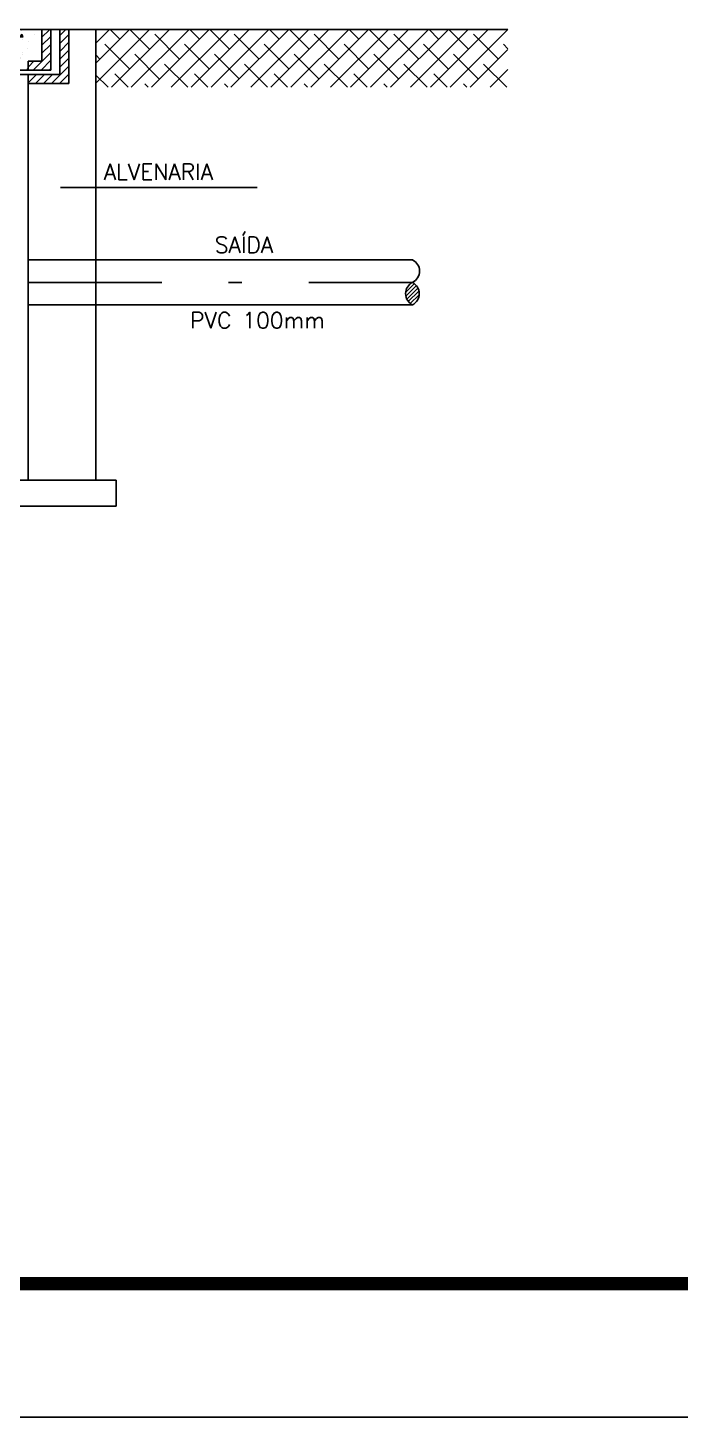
# Model space of a CAD drawing. Extents: x 1223 to 2114, y 507 to 973.
# Drawn here: x 2050.84 to 2055.72, y 603.36 to 613.76 of the extents above; entities that cross this region are included whole.
import ezdxf

# ---------------------------------------------------------------- set-up
doc = ezdxf.new("R2010")
doc.units = 0
doc.header["$MEASUREMENT"] = 0
doc.linetypes.add('DASHDOTX2', pattern=[2, 1, -0.5, 0, -0.5])
doc.layers.get('0').update_dxf_attribs({"linetype": 'CONTINUOUS'})
doc.layers.get('DEFPOINTS').update_dxf_attribs({"linetype": 'CONTINUOUS'})
for name, color, linetype in [('01', 1, 'CONTINUOUS'), ('02', 2, 'CONTINUOUS'), ('03', 3, 'CONTINUOUS'), ('06', 6, 'CONTINUOUS'), ('FORMATO', 4, 'CONTINUOUS')]:
    doc.layers.add(name, color=color, linetype=linetype)
doc.styles.add('ROMANS', font='romans', dxfattribs={"height": 0.1})

# ---------------------------------------------------------------- blocks, each defined once
blk = doc.blocks.new('*X181')
at = {"color": 0}
for p, q in [((2053.666, 611.777), (2053.731, 611.842)), ((2053.667, 611.749), (2053.746, 611.827)), ((2053.675, 611.726), (2053.758, 611.809)), ((2053.689, 611.829), (2053.699, 611.839)), ((2053.686, 611.708), (2053.765, 611.787)), ((2053.701, 611.693), (2053.767, 611.759)), ((2053.729, 611.69), (2053.749, 611.711))]:
    blk.add_line(p, q, dxfattribs=at)
blk = doc.blocks.new('*X182')
at = {"color": 0}
for p, q in [((2051.347, 613.344), (2051.749, 613.745)), ((2051.347, 613.493), (2051.599, 613.745)), ((2051.347, 613.642), (2051.45, 613.745)), ((2051.527, 613.673), (2051.454, 613.745)), ((2051.464, 613.312), (2051.898, 613.745)), ((2051.75, 613.598), (2051.603, 613.745)), ((2051.613, 613.312), (2052.047, 613.745)), ((2051.763, 613.312), (2052.196, 613.745)), ((2051.974, 613.523), (2051.788, 613.71)), ((2051.912, 613.312), (2052.345, 613.745)), ((2052.123, 613.673), (2052.051, 613.745)), ((2052.061, 613.312), (2052.494, 613.745)), ((2052.347, 613.598), (2052.2, 613.745)), ((2052.21, 613.312), (2052.643, 613.745)), ((2052.359, 613.312), (2052.793, 613.745)), ((2052.571, 613.523), (2052.384, 613.71)), ((2052.508, 613.312), (2052.942, 613.745)), ((2052.72, 613.673), (2052.647, 613.745)), ((2052.657, 613.312), (2053.091, 613.745)), ((2052.944, 613.598), (2052.796, 613.745)), ((2052.807, 613.312), (2053.24, 613.745)), ((2052.956, 613.312), (2053.389, 613.745)), ((2053.167, 613.523), (2052.981, 613.71)), ((2053.105, 613.312), (2053.538, 613.745)), ((2053.317, 613.673), (2053.244, 613.745)), ((2053.254, 613.312), (2053.688, 613.745)), ((2053.54, 613.598), (2053.393, 613.745)), ((2053.403, 613.312), (2053.837, 613.745)), ((2053.552, 613.312), (2053.986, 613.745)), ((2053.764, 613.523), (2053.578, 613.71)), ((2053.702, 613.312), (2054.135, 613.745)), ((2053.913, 613.673), (2053.841, 613.745)), ((2053.851, 613.312), (2054.284, 613.745)), ((2054.137, 613.598), (2053.99, 613.745)), ((2054, 613.312), (2054.432, 613.744)), ((2054.361, 613.523), (2054.174, 613.71)), ((2051.601, 613.449), (2051.415, 613.635)), ((2052.198, 613.449), (2052.011, 613.635)), ((2052.795, 613.449), (2052.608, 613.635)), ((2053.391, 613.449), (2053.205, 613.635)), ((2053.988, 613.449), (2053.801, 613.635)), ((2054.149, 613.312), (2054.432, 613.595)), ((2054.432, 613.601), (2054.398, 613.635)), ((2051.378, 613.523), (2051.347, 613.554)), ((2051.825, 613.374), (2051.639, 613.561)), ((2052.037, 613.312), (2051.862, 613.486)), ((2052.422, 613.374), (2052.235, 613.561)), ((2052.633, 613.312), (2052.459, 613.486)), ((2053.018, 613.374), (2052.832, 613.561)), ((2053.23, 613.312), (2053.056, 613.486)), ((2053.615, 613.374), (2053.428, 613.561)), ((2053.827, 613.312), (2053.652, 613.486)), ((2054.212, 613.374), (2054.025, 613.561)), ((2054.423, 613.312), (2054.249, 613.486)), ((2051.44, 613.312), (2051.347, 613.404)), ((2051.589, 613.312), (2051.489, 613.412)), ((2052.186, 613.312), (2052.086, 613.412)), ((2052.783, 613.312), (2052.683, 613.412)), ((2053.379, 613.312), (2053.279, 613.412)), ((2053.976, 613.312), (2053.876, 613.412)), ((2054.298, 613.312), (2054.432, 613.446)), ((2051.738, 613.312), (2051.713, 613.337)), ((2052.335, 613.312), (2052.31, 613.337)), ((2052.932, 613.312), (2052.906, 613.337)), ((2053.528, 613.312), (2053.503, 613.337)), ((2054.125, 613.312), (2054.1, 613.337))]:
    blk.add_line(p, q, dxfattribs=at)
blk = doc.blocks.new('*X183')
at = {"color": 0}
for p, q in [((2050.942, 613.685), (2051.003, 613.745)), ((2050.942, 613.744), (2050.943, 613.745)), ((2050.942, 613.625), (2051.01, 613.693)), ((2051.077, 613.7), (2051.122, 613.745)), ((2051.077, 613.641), (2051.145, 613.708)), ((2050.878, 613.441), (2051.01, 613.573)), ((2050.942, 613.565), (2051.01, 613.633)), ((2051.077, 613.581), (2051.145, 613.649)), ((2051.077, 613.522), (2051.145, 613.589)), ((2050.841, 613.464), (2050.886, 613.509)), ((2050.938, 613.441), (2051.01, 613.514)), ((2051.015, 613.34), (2051.145, 613.47)), ((2051.077, 613.462), (2051.145, 613.529)), ((2050.841, 613.345), (2050.904, 613.408)), ((2050.841, 613.405), (2050.844, 613.408)), ((2050.896, 613.34), (2050.964, 613.408)), ((2050.956, 613.34), (2051.023, 613.408)), ((2050.997, 613.441), (2051.01, 613.454)), ((2051.075, 613.34), (2051.145, 613.41)), ((2051.135, 613.34), (2051.145, 613.35))]:
    blk.add_line(p, q, dxfattribs=at)
blk = doc.blocks.new('*X184')
at = {"color": 0}
for p, q in [((2049.911, 613.702), (2049.911, 613.702)), ((2049.996, 613.713), (2049.996, 613.713)), ((2050.067, 613.688), (2050.091, 613.697)), ((2050.067, 613.688), (2050.084, 613.676)), ((2050.084, 613.676), (2050.091, 613.696)), ((2050.113, 613.685), (2050.113, 613.685)), ((2050.123, 613.73), (2050.123, 613.73)), ((2050.286, 613.709), (2050.286, 613.709)), ((2050.295, 613.732), (2050.306, 613.745)), ((2050.295, 613.732), (2050.315, 613.73)), ((2050.315, 613.73), (2050.313, 613.745)), ((2050.457, 613.73), (2050.457, 613.73)), ((2050.537, 613.711), (2050.553, 613.73)), ((2050.537, 613.711), (2050.557, 613.709)), ((2050.558, 613.708), (2050.554, 613.729)), ((2050.568, 613.697), (2050.568, 613.697)), ((2050.607, 613.712), (2050.633, 613.74)), ((2050.607, 613.712), (2050.637, 613.708)), ((2050.612, 613.743), (2050.612, 613.743)), ((2050.637, 613.707), (2050.633, 613.739)), ((2050.673, 613.681), (2050.673, 613.681)), ((2050.758, 613.692), (2050.758, 613.692)), ((2050.765, 613.731), (2050.765, 613.731)), ((2050.779, 613.69), (2050.796, 613.709)), ((2050.779, 613.69), (2050.799, 613.688)), ((2050.792, 613.735), (2050.792, 613.735)), ((2050.8, 613.687), (2050.796, 613.708)), ((2050.886, 613.709), (2050.886, 613.709)), ((2049.907, 613.58), (2049.907, 613.58)), ((2049.933, 613.64), (2049.933, 613.64)), ((2049.938, 613.66), (2049.938, 613.66)), ((2049.978, 613.596), (2049.978, 613.596)), ((2050.035, 613.597), (2050.035, 613.597)), ((2050.109, 613.573), (2050.109, 613.573)), ((2050.113, 613.632), (2050.113, 613.632)), ((2050.174, 613.63), (2050.174, 613.63)), ((2050.248, 613.625), (2050.248, 613.625)), ((2050.282, 613.596), (2050.282, 613.596)), ((2050.293, 613.624), (2050.293, 613.624)), ((2050.332, 613.636), (2050.332, 613.636)), ((2050.371, 613.663), (2050.371, 613.663)), ((2050.452, 613.589), (2050.452, 613.589)), ((2050.453, 613.618), (2050.453, 613.618)), ((2050.46, 613.653), (2050.46, 613.653)), ((2050.473, 613.617), (2050.473, 613.617)), ((2050.552, 613.661), (2050.576, 613.67)), ((2050.552, 613.661), (2050.569, 613.649)), ((2050.569, 613.649), (2050.576, 613.669)), ((2050.628, 613.643), (2050.628, 613.643)), ((2050.649, 613.623), (2050.649, 613.623)), ((2050.653, 613.609), (2050.653, 613.609)), ((2050.797, 613.575), (2050.797, 613.575)), ((2050.801, 613.667), (2050.801, 613.667)), ((2050.834, 613.602), (2050.834, 613.602)), ((2050.846, 613.657), (2050.846, 613.657)), ((2049.858, 613.52), (2049.874, 613.54)), ((2049.858, 613.52), (2049.878, 613.519)), ((2049.862, 613.488), (2049.862, 613.488)), ((2049.878, 613.518), (2049.874, 613.539)), ((2049.934, 613.547), (2049.934, 613.547)), ((2050.059, 613.522), (2050.059, 613.522)), ((2050.1, 613.499), (2050.116, 613.519)), ((2050.1, 613.499), (2050.12, 613.498)), ((2050.12, 613.497), (2050.116, 613.518)), ((2050.159, 613.491), (2050.159, 613.491)), ((2050.244, 613.503), (2050.244, 613.503)), ((2050.255, 613.556), (2050.255, 613.556)), ((2050.268, 613.552), (2050.292, 613.561)), ((2050.268, 613.552), (2050.285, 613.541)), ((2050.278, 613.484), (2050.278, 613.484)), ((2050.285, 613.54), (2050.292, 613.56)), ((2050.342, 613.478), (2050.358, 613.498)), ((2050.342, 613.478), (2050.362, 613.476)), ((2050.362, 613.476), (2050.358, 613.497)), ((2050.371, 613.519), (2050.371, 613.519)), ((2050.448, 613.506), (2050.448, 613.506)), ((2050.581, 613.471), (2050.581, 613.471)), ((2050.584, 613.457), (2050.6, 613.476)), ((2050.585, 613.547), (2050.585, 613.547)), ((2050.604, 613.454), (2050.6, 613.476)), ((2050.624, 613.531), (2050.624, 613.531)), ((2050.669, 613.559), (2050.669, 613.559)), ((2050.753, 613.525), (2050.777, 613.534)), ((2050.753, 613.525), (2050.77, 613.514)), ((2050.77, 613.513), (2050.777, 613.533)), ((2050.778, 613.505), (2050.778, 613.505)), ((2050.797, 613.555), (2050.797, 613.555)), ((2049.867, 613.467), (2049.867, 613.467)), ((2049.933, 613.441), (2049.957, 613.467)), ((2049.946, 613.463), (2049.946, 613.463)), ((2049.96, 613.441), (2049.957, 613.466)), ((2049.985, 613.443), (2050.008, 613.452)), ((2049.985, 613.443), (2049.987, 613.441)), ((2050.005, 613.441), (2050.009, 613.451)), ((2050.047, 613.46), (2050.047, 613.46)), ((2050.105, 613.46), (2050.105, 613.46)), ((2050.227, 613.452), (2050.227, 613.452)), ((2050.407, 613.444), (2050.407, 613.444)), ((2050.584, 613.457), (2050.604, 613.455)), ((2050.708, 613.442), (2050.708, 613.442)), ((2050.793, 613.442), (2050.793, 613.442)), ((2050.831, 613.441), (2050.841, 613.454))]:
    blk.add_line(p, q, dxfattribs=at)

msp = doc.modelspace()

# ---------------------------------------------------------------- linework, layer by layer
at = {"layer": '01'}
for p, q in [((2050.84116, 613.40767), (2049.82866, 613.40767)), ((2050.84116, 613.34017), (2050.84116, 613.40767)), ((2051.08193, 612.5624), (2052.5542, 612.5624))]:
    msp.add_line(p, q, dxfattribs=at)
at = {"layer": '01', "linetype": 'DASHDOTX2'}
msp.add_line((2050.84116, 611.8516), (2053.71651, 611.8516), dxfattribs=at)
at = {"layer": '02'}
for p, q in [((2051.07741, 613.74517), (2051.00991, 613.74517)), ((2051.34741, 613.74517), (2054.43201, 613.74517))]:
    msp.add_line(p, q, dxfattribs=at)
at = {"layer": '03'}
for p, q in [((2050.94241, 613.74517), (2049.82866, 613.74517)), ((2050.94241, 613.74517), (2050.94241, 613.50892)), ((2051.00991, 613.74517), (2050.94241, 613.74517)), ((2051.00991, 613.74517), (2051.00991, 613.44142)), ((2051.14491, 613.74517), (2051.14491, 613.34017)), ((2050.84116, 613.50892), (2050.84116, 613.44142)), ((2050.94241, 613.50892), (2050.84116, 613.50892)), ((2050.84116, 613.44142), (2049.82866, 613.44142)), ((2051.00991, 613.44142), (2050.84116, 613.44142)), ((2050.84116, 613.34017), (2051.14491, 613.34017)), ((2050.84116, 612.02035), (2053.71651, 612.02035)), ((2050.84116, 611.68285), (2053.71651, 611.68285))]:
    msp.add_line(p, q, dxfattribs=at)
for centre, radius, start, end in [((2053.67738, 611.93598), 0.09301, 294.880085, 65.119915), ((2053.76086, 611.76723), 0.09532, 117.727752, 242.272248), ((2053.67216, 611.76723), 0.09532, 297.727752, 62.272248)]:
    msp.add_arc(centre, radius, start, end, dxfattribs=at)
at = {"layer": '06'}
for p, q in [((2051.07741, 613.74517), (2051.07741, 613.40767)), ((2051.14491, 613.74517), (2051.07741, 613.74517)), ((2051.14491, 613.74517), (2051.34741, 613.74517)), ((2051.34741, 613.74517), (2051.34741, 610.37017)), ((2050.84116, 613.40767), (2050.84116, 610.37017)), ((2051.07741, 613.40767), (2050.84116, 613.40767)), ((2051.34741, 610.37017), (2050.68985, 610.37017)), ((2051.49871, 610.37017), (2051.34741, 610.37017)), ((2051.49871, 610.37017), (2051.49871, 610.17524)), ((2050.68985, 610.17524), (2051.49871, 610.17524))]:
    msp.add_line(p, q, dxfattribs=at)
at = {"layer": 'DEFPOINTS', "color": 0, "linetype": 'ByBlock'}
msp.add_point((2054.43201, 613.74517), dxfattribs=at)
at = {"layer": 'FORMATO'}
msp.add_lwpolyline([(1992.82972, 603.35629), (2074.42972, 603.35629), (2074.42972, 662.75629), (1992.82972, 662.75629)], close=True, dxfattribs=at)
at = {"layer": 'FORMATO', "const_width": 0.1}
msp.add_lwpolyline([(1993.82972, 604.35629), (2073.42972, 604.35629), (2073.42972, 661.75629), (1993.82972, 661.75629)], close=True, dxfattribs=at)

# ---------------------------------------------------------------- block references
at = {"layer": '01', "linetype": 'Continuous'}
for name in ['*X184', '*X183', '*X182', '*X181']:
    msp.add_blockref(name, (0, 0), dxfattribs=at)

# ---------------------------------------------------------------- texts
at = {"layer": '02', "style": 'ROMANS'}
for s, p in [('ALVENARIA', (2051.40738, 612.61989)), ('SAÍDA', (2052.2379, 612.07246)), ('PVC 100mm ', (2052.05379, 611.50772))]:
    msp.add_text(s, height=0.12, dxfattribs=at).set_placement(p)

doc.saveas('drawing.dxf')
